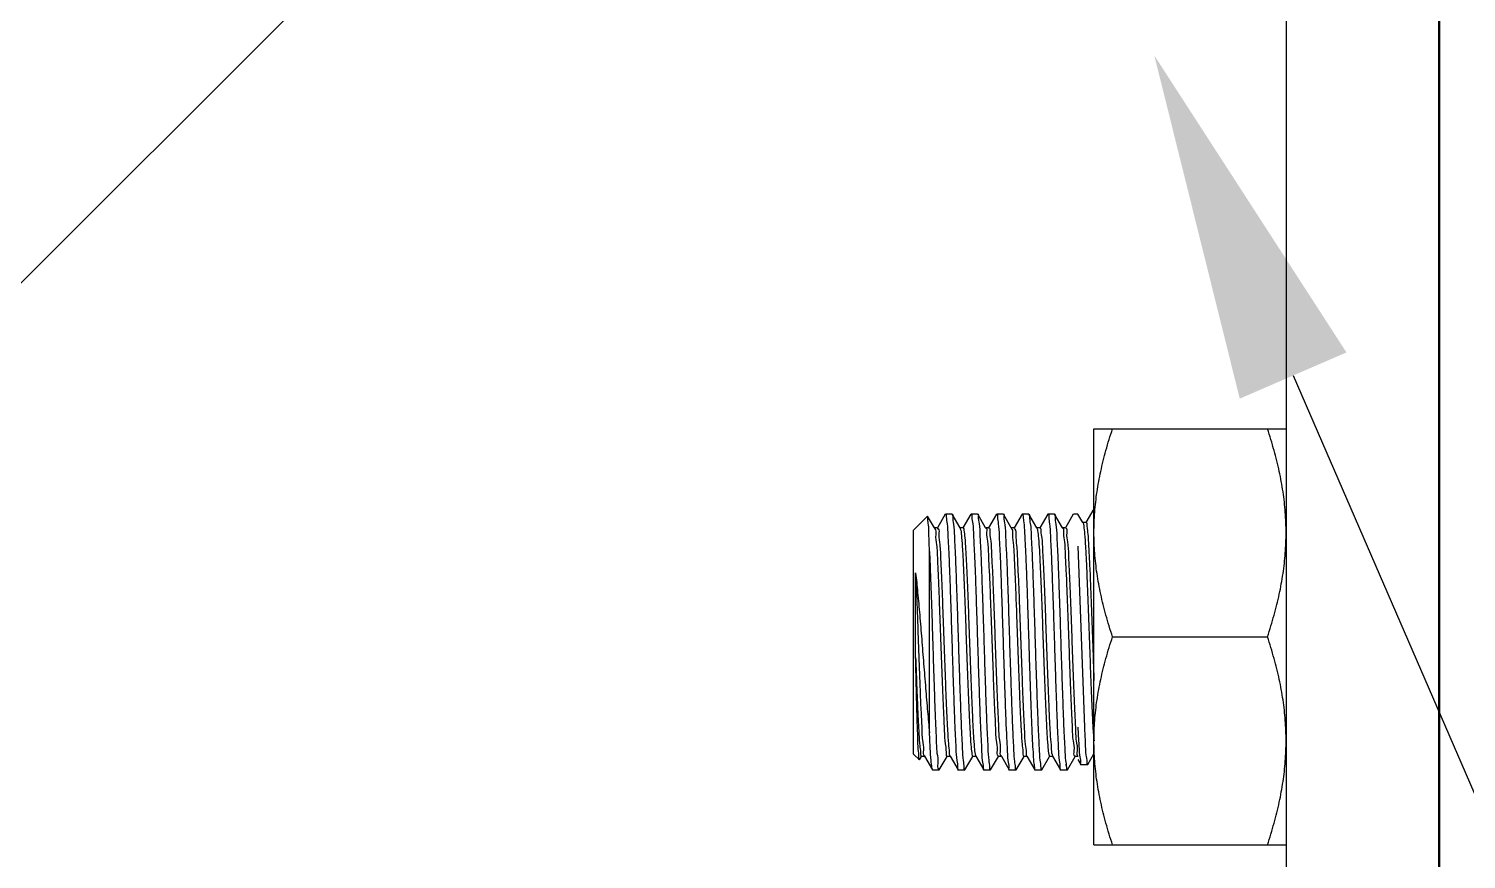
# Model space of a CAD drawing. Extents: x 815029915 to 815825525, y 579155098 to 579748855.
# Drawn here: x 815617232.6 to 815617576.3, y 579328604 to 579328802.5 of the extents above; entities that cross this region are included whole.
import ezdxf

# ---------------------------------------------------------------- set-up
doc = ezdxf.new("R2010")
doc.units = 0
doc.header["$LTSCALE"] = 100
doc.header["$MEASUREMENT"] = 0
doc.layers.add('02___PRT_ALL_AXES', color=7, linetype='Continuous')

msp = doc.modelspace()

# ---------------------------------------------------------------- linework, layer by layer
at = {"color": 0, "linetype": 'Continuous'}
for p, q in [((815617569.88, 579331245.92), (815617569.88, 579327846.51)), ((815617444.12, 579328682.65), (815617447.46, 579328685.99)), ((815617447.49, 579328685.98), (815617447.46, 579328685.99)), ((815617449.12, 579328683.17), (815617447.49, 579328685.98)), ((815617451.71, 579328686.43), (815617449.83, 579328683.18)), ((815617453.3, 579328686.48), (815617453.35, 579328686.43)), ((815617455.24, 579328683.17), (815617453.35, 579328686.43)), ((815617457.84, 579328686.43), (815617455.95, 579328683.18)), ((815617459.42, 579328686.48), (815617459.47, 579328686.43)), ((815617461.36, 579328683.17), (815617459.47, 579328686.43)), ((815617463.96, 579328686.43), (815617462.08, 579328683.18)), ((815617465.54, 579328686.48), (815617465.6, 579328686.43)), ((815617467.49, 579328683.17), (815617465.6, 579328686.43)), ((815617470.08, 579328686.43), (815617468.2, 579328683.18)), ((815617471.66, 579328686.48), (815617471.72, 579328686.43)), ((815617473.61, 579328683.17), (815617471.72, 579328686.43)), ((815617476.2, 579328686.43), (815617474.32, 579328683.18)), ((815617477.79, 579328686.48), (815617477.84, 579328686.43)), ((815617479.73, 579328683.17), (815617477.84, 579328686.43)), ((815617482.32, 579328686.43), (815617480.44, 579328683.18)), ((815617484.62, 579328684.44), (815617483.44, 579328686.48)), ((815617484.62, 579328684.44), (815617483.44, 579328686.48)), ((815617487.21, 579328687.71), (815617485.33, 579328684.46)), ((815617487.21, 579328687.71), (815617485.33, 579328684.46)), ((815617444.11, 579328629.09), (815617444.11, 579328682.65)), ((815617449.1, 579328683.03), (815617449.21, 579328682.95)), ((815617449.15, 579328683.11), (815617449.12, 579328683.17)), ((815617449.85, 579328683.17), (815617449.15, 579328683.17)), ((815617455.27, 579328683.11), (815617455.24, 579328683.17)), ((815617455.25, 579328683.11), (815617455.31, 579328682.98)), ((815617455.98, 579328683.17), (815617455.27, 579328683.17)), ((815617461.39, 579328683.11), (815617461.36, 579328683.17)), ((815617462.1, 579328683.17), (815617461.39, 579328683.17)), ((815617461.39, 579328683.11), (815617461.46, 579328683.12)), ((815617467.52, 579328683.11), (815617467.49, 579328683.17)), ((815617468.22, 579328683.17), (815617467.52, 579328683.17)), ((815617473.64, 579328683.11), (815617473.61, 579328683.17)), ((815617473.63, 579328683.11), (815617473.68, 579328682.99)), ((815617474.34, 579328683.17), (815617473.64, 579328683.17)), ((815617479.76, 579328683.11), (815617479.73, 579328683.17)), ((815617480.46, 579328683.17), (815617479.76, 579328683.17)), ((815617484.65, 579328684.39), (815617484.62, 579328684.44)), ((815617484.65, 579328684.39), (815617484.62, 579328684.44)), ((815617485.35, 579328684.44), (815617484.65, 579328684.44)), ((815617485.35, 579328684.44), (815617484.65, 579328684.44)), ((815617483.44, 579328678.78), (815617484.97, 579328635.5)), ((815617483.44, 579328678.78), (815617484.97, 579328635.5)), ((815617447.94, 579328634.22), (815617447.94, 579328677.5)), ((815617444.63, 579328652.23), (815617444.63, 579328672.42)), ((815617483.44, 579328635.5), (815617483.6, 579328632.28)), ((815617483.44, 579328635.5), (815617483.6, 579328632.28)), ((815617483.6, 579328632.28), (815617483.63, 579328631.7)), ((815617483.6, 579328632.28), (815617483.63, 579328631.7)), ((815617444.12, 579328629.09), (815617445.52, 579328627.69)), ((815617445.55, 579328627.7), (815617446.05, 579328628.56)), ((815617446.03, 579328628.57), (815617446.73, 579328628.57)), ((815617446.73, 579328628.63), (815617446.76, 579328628.57)), ((815617446.76, 579328628.57), (815617448.65, 579328625.31)), ((815617450.29, 579328625.31), (815617452.17, 579328628.56)), ((815617452.15, 579328628.57), (815617452.86, 579328628.57)), ((815617452.76, 579328628.7), (815617452.87, 579328628.61)), ((815617452.86, 579328628.63), (815617452.89, 579328628.57)), ((815617452.89, 579328628.57), (815617454.77, 579328625.31)), ((815617456.41, 579328625.31), (815617458.29, 579328628.56)), ((815617458.27, 579328628.57), (815617458.98, 579328628.57)), ((815617458.95, 579328628.77), (815617459.01, 579328628.64)), ((815617458.98, 579328628.63), (815617459.01, 579328628.57)), ((815617459.01, 579328628.57), (815617460.9, 579328625.31)), ((815617462.53, 579328625.31), (815617464.42, 579328628.56)), ((815617464.39, 579328628.57), (815617465.1, 579328628.57)), ((815617465.05, 579328628.74), (815617465.12, 579328628.72)), ((815617465.1, 579328628.63), (815617465.13, 579328628.57)), ((815617465.13, 579328628.57), (815617467.02, 579328625.31)), ((815617468.66, 579328625.31), (815617470.54, 579328628.56)), ((815617470.52, 579328628.57), (815617471.22, 579328628.57)), ((815617471.22, 579328628.63), (815617471.25, 579328628.57)), ((815617471.25, 579328628.57), (815617473.14, 579328625.31)), ((815617474.78, 579328625.31), (815617476.66, 579328628.56)), ((815617476.64, 579328628.57), (815617477.34, 579328628.57)), ((815617477.23, 579328628.99), (815617477.38, 579328628.65)), ((815617477.34, 579328628.63), (815617477.37, 579328628.57)), ((815617477.37, 579328628.57), (815617479.26, 579328625.31)), ((815617480.9, 579328625.31), (815617482.78, 579328628.56)), ((815617482.76, 579328628.57), (815617483.47, 579328628.57)), ((815617483.44, 579328627.81), (815617484.15, 579328626.58)), ((815617483.44, 579328627.81), (815617484.15, 579328626.58)), ((815617485.79, 579328626.58), (815617487.26, 579328629.14)), ((815617485.79, 579328626.58), (815617487.26, 579328629.14)), ((815617448.71, 579328625.26), (815617448.65, 579328625.31)), ((815617450.24, 579328625.26), (815617450.29, 579328625.31)), ((815617454.77, 579328625.31), (815617454.83, 579328625.26)), ((815617456.36, 579328625.26), (815617456.41, 579328625.31)), ((815617460.9, 579328625.31), (815617460.95, 579328625.26)), ((815617462.48, 579328625.26), (815617462.53, 579328625.31)), ((815617467.02, 579328625.31), (815617467.07, 579328625.26)), ((815617468.6, 579328625.26), (815617468.66, 579328625.31)), ((815617473.14, 579328625.31), (815617473.19, 579328625.26)), ((815617474.73, 579328625.26), (815617474.78, 579328625.31)), ((815617479.26, 579328625.31), (815617479.32, 579328625.26)), ((815617480.53, 579328626.45), (815617480.56, 579328626.4)), ((815617480.85, 579328625.26), (815617480.9, 579328625.31)), ((815617484.15, 579328626.58), (815617484.2, 579328626.54)), ((815617484.15, 579328626.58), (815617484.2, 579328626.54)), ((815617485.73, 579328626.54), (815617485.79, 579328626.58)), ((815617485.73, 579328626.54), (815617485.79, 579328626.58))]:
    msp.add_line(p, q, dxfattribs=at)
at = {"color": 0}
for p, q in [((815617569.64, 579329080.62), (815617569.64, 579328464.15)), ((815616989.63, 579328500.61), (815617533.18, 579329044.15)), ((815617533.18, 579329044.15), (815617533.18, 579328500.61))]:
    msp.add_line(p, q, dxfattribs=at)
at = {"color": 4, "linetype": 'ByBlock', "lineweight": -2}
msp.add_lwpolyline([(815617534.86, 579328719.6), (815617816.89, 579328069.13)], dxfattribs=at)
at = {"color": 0, "linetype": 'Continuous'}
for points, start_tangent, end_tangent in [([(815617447.94, 579328677.5), (815617447.82, 579328681.21), (815617447.7, 579328683.92), (815617447.58, 579328685.53), (815617447.47, 579328686.01)], (-0.029101, 0.999576), (-0.82023, -0.572034)), ([(815617451.77, 579328686.48), (815617451.78, 579328686.48)], (1, 0), (0.998721, -0.050563)), ([(815617451.78, 579328686.48), (815617451.96, 579328685.89), (815617452.15, 579328684.15), (815617452.34, 579328681.32), (815617452.53, 579328677.51), (815617452.72, 579328672.88), (815617452.92, 579328667.58), (815617453.11, 579328661.84), (815617453.3, 579328655.87), (815617453.49, 579328649.9), (815617453.68, 579328644.16), (815617453.87, 579328638.86), (815617454.06, 579328634.23), (815617454.25, 579328630.42), (815617454.45, 579328627.59), (815617454.64, 579328625.85), (815617454.76, 579328625.27)], (0.998721, -0.050562), (0.898123, -0.439744)), ([(815617453.37, 579328686.47), (815617453.49, 579328685.89), (815617453.69, 579328684.09), (815617453.88, 579328681.17), (815617454.07, 579328677.33), (815617454.26, 579328672.7), (815617454.45, 579328667.32), (815617454.65, 579328661.48), (815617454.84, 579328655.51), (815617455.03, 579328649.62), (815617455.22, 579328643.94), (815617455.41, 579328638.66), (815617455.6, 579328634.08), (815617455.79, 579328630.33), (815617455.98, 579328627.54), (815617456.17, 579328625.84), (815617456.35, 579328625.26)], (0.900078, -0.43573), (0.998664, -0.051676)), ([(815617457.89, 579328686.48), (815617457.9, 579328686.48)], (1, 0), (0.998721, -0.050563)), ([(815617457.9, 579328686.48), (815617458.08, 579328685.89), (815617458.27, 579328684.15), (815617458.46, 579328681.32), (815617458.65, 579328677.51), (815617458.85, 579328672.88), (815617459.04, 579328667.58), (815617459.23, 579328661.84), (815617459.42, 579328655.87), (815617459.61, 579328649.9), (815617459.8, 579328644.16), (815617459.99, 579328638.86), (815617460.19, 579328634.23), (815617460.38, 579328630.42), (815617460.57, 579328627.59), (815617460.76, 579328625.85), (815617460.88, 579328625.27)], (0.998721, -0.050562), (0.898123, -0.439744)), ([(815617459.49, 579328686.47), (815617459.61, 579328685.9), (815617459.8, 579328684.19), (815617459.99, 579328681.42), (815617460.18, 579328677.69), (815617460.37, 579328673.11), (815617460.56, 579328667.82), (815617460.75, 579328662.13), (815617460.94, 579328656.25), (815617461.13, 579328650.29), (815617461.32, 579328644.44), (815617461.52, 579328639.04), (815617461.71, 579328634.39), (815617461.9, 579328630.56), (815617462.09, 579328627.64), (815617462.29, 579328625.85), (815617462.47, 579328625.26)], (0.893087, -0.449883), (0.998737, -0.050246)), ([(815617464.01, 579328686.48), (815617464.02, 579328686.48)], (1, 0), (0.998721, -0.050563)), ([(815617464.02, 579328686.48), (815617464.2, 579328685.89), (815617464.39, 579328684.15), (815617464.59, 579328681.32), (815617464.78, 579328677.51), (815617464.97, 579328672.88), (815617465.16, 579328667.58), (815617465.35, 579328661.84), (815617465.54, 579328655.87), (815617465.73, 579328649.9), (815617465.92, 579328644.16), (815617466.12, 579328638.86), (815617466.31, 579328634.23), (815617466.5, 579328630.42), (815617466.69, 579328627.59), (815617466.88, 579328625.85), (815617467, 579328625.27)], (0.998721, -0.050562), (0.898123, -0.439744)), ([(815617465.61, 579328686.47), (815617465.74, 579328685.85), (815617465.94, 579328683.93), (815617466.14, 579328680.82), (815617466.34, 579328676.76), (815617466.54, 579328671.87), (815617466.74, 579328666.23), (815617466.94, 579328660.15), (815617467.13, 579328654), (815617467.33, 579328647.95)], (0.915397, -0.402552), (0.032936, -0.999457)), ([(815617470.13, 579328686.48), (815617470.14, 579328686.48)], (1, 0), (0.998275, -0.05872)), ([(815617470.14, 579328686.48), (815617470.31, 579328685.97), (815617470.49, 579328684.45), (815617470.67, 579328681.97), (815617470.85, 579328678.62), (815617471.03, 579328674.5), (815617471.21, 579328669.77), (815617471.38, 579328664.56), (815617471.56, 579328659.07), (815617471.74, 579328653.47), (815617471.92, 579328647.95)], (0.998275, -0.05872), (0.032936, -0.999457)), ([(815617471.73, 579328686.47), (815617471.85, 579328685.9), (815617472.04, 579328684.19), (815617472.23, 579328681.42), (815617472.42, 579328677.68), (815617472.61, 579328673.1), (815617472.8, 579328667.81), (815617472.99, 579328662.13), (815617473.18, 579328656.25), (815617473.37, 579328650.28), (815617473.57, 579328644.43), (815617473.76, 579328639.04), (815617473.95, 579328634.4), (815617474.14, 579328630.56), (815617474.34, 579328627.64), (815617474.53, 579328625.85), (815617474.72, 579328625.26)], (0.893109, -0.44984), (0.998739, -0.050197)), ([(815617476.26, 579328686.48), (815617476.27, 579328686.48)], (1, 0), (0.998721, -0.050563)), ([(815617476.27, 579328686.48), (815617476.45, 579328685.89), (815617476.64, 579328684.15), (815617476.83, 579328681.32), (815617477.02, 579328677.51), (815617477.21, 579328672.88), (815617477.4, 579328667.58), (815617477.6, 579328661.84), (815617477.79, 579328655.87), (815617477.98, 579328649.9), (815617478.17, 579328644.16), (815617478.36, 579328638.86), (815617478.55, 579328634.23), (815617478.74, 579328630.42), (815617478.93, 579328627.59), (815617479.13, 579328625.85), (815617479.25, 579328625.27)], (0.998721, -0.050562), (0.898123, -0.439744)), ([(815617477.86, 579328686.47), (815617477.98, 579328685.89), (815617478.17, 579328684.09), (815617478.37, 579328681.16), (815617478.56, 579328677.31), (815617478.75, 579328672.69), (815617478.94, 579328667.33), (815617479.14, 579328661.5), (815617479.33, 579328655.53), (815617479.52, 579328649.63), (815617479.71, 579328643.96), (815617479.9, 579328638.68), (815617480.09, 579328634.1), (815617480.28, 579328630.34), (815617480.47, 579328627.54), (815617480.66, 579328625.84), (815617480.84, 579328625.26)], (0.900446, -0.434968), (0.998664, -0.051681)), ([(815617482.38, 579328686.48), (815617482.39, 579328686.48)], (1, 0), (0.998721, -0.050563)), ([(815617449.21, 579328682.95), (815617449.42, 579328681.63), (815617449.62, 579328679.16), (815617449.83, 579328675.65), (815617450.04, 579328671.25), (815617450.24, 579328666.16), (815617450.45, 579328660.61), (815617450.66, 579328654.85), (815617450.86, 579328649.13), (815617451.07, 579328643.72), (815617451.28, 579328638.85), (815617451.48, 579328634.74), (815617451.69, 579328631.58), (815617451.9, 579328629.5), (815617452.1, 579328628.61), (815617452.11, 579328628.62)], (0.783308, -0.621634), (0.777902, 0.628386)), ([(815617449.81, 579328683.05), (815617449.98, 579328682.95), (815617450.18, 579328681.63), (815617450.39, 579328679.16), (815617450.6, 579328675.65), (815617450.8, 579328671.25), (815617451.01, 579328666.16), (815617451.21, 579328660.61), (815617451.42, 579328654.85), (815617451.63, 579328649.13), (815617451.83, 579328643.72), (815617452.04, 579328638.85), (815617452.25, 579328634.74), (815617452.45, 579328631.58), (815617452.66, 579328629.5), (815617452.76, 579328628.7)], (0.938538, -0.345177), (0.315215, -0.94902)), ([(815617455.31, 579328682.98), (815617455.41, 579328682.63), (815617455.61, 579328680.89), (815617455.82, 579328678.03), (815617456.02, 579328674.19), (815617456.23, 579328669.52), (815617456.44, 579328664.24), (815617456.64, 579328658.59), (815617456.85, 579328652.81), (815617457.06, 579328647.18), (815617457.26, 579328641.93), (815617457.47, 579328637.3), (815617457.68, 579328633.51), (815617457.88, 579328630.72), (815617458.09, 579328629.05), (815617458.28, 579328628.59)], (0.330487, -0.94381), (0.789874, -0.61327)), ([(815617455.97, 579328683.16), (815617456.17, 579328682.63), (815617456.38, 579328680.89), (815617456.58, 579328678.03), (815617456.79, 579328674.19), (815617457, 579328669.52), (815617457.2, 579328664.24), (815617457.41, 579328658.59), (815617457.62, 579328652.81), (815617457.82, 579328647.18), (815617458.03, 579328641.93), (815617458.24, 579328637.3), (815617458.44, 579328633.51), (815617458.65, 579328630.72), (815617458.86, 579328629.05), (815617458.95, 579328628.77)], (0.87635, -0.481675), (0.367043, -0.930204)), ([(815617461.46, 579328683.12), (815617461.6, 579328682.15), (815617461.81, 579328680), (815617462.01, 579328676.78), (815617462.22, 579328672.62), (815617462.43, 579328667.71), (815617462.63, 579328662.28), (815617462.84, 579328656.55), (815617463.05, 579328650.8), (815617463.25, 579328645.27), (815617463.46, 579328640.21), (815617463.67, 579328635.86), (815617463.87, 579328632.4), (815617464.08, 579328629.99), (815617464.28, 579328628.74), (815617464.41, 579328628.71)], (0.918687, -0.394986), (0.991844, -0.127461)), ([(815617462.14, 579328683.1), (815617462.16, 579328683.11), (815617462.37, 579328682.15), (815617462.57, 579328680), (815617462.78, 579328676.78), (815617462.99, 579328672.62), (815617463.19, 579328667.71), (815617463.4, 579328662.28), (815617463.6, 579328656.55), (815617463.81, 579328650.8), (815617464.02, 579328645.27), (815617464.22, 579328640.21), (815617464.43, 579328635.86), (815617464.64, 579328632.4), (815617464.84, 579328629.99), (815617465.05, 579328628.74)], (0.814412, 0.580286), (0.927015, -0.375024)), ([(815617467.46, 579328683.04), (815617467.59, 579328682.91), (815617467.8, 579328681.52), (815617468, 579328678.98), (815617468.21, 579328675.41), (815617468.41, 579328670.96), (815617468.62, 579328665.84), (815617468.83, 579328660.27), (815617469.03, 579328654.51), (815617469.24, 579328648.8)], (0.782104, -0.623148), (0.036929, -0.999318)), ([(815617468.17, 579328683.08), (815617468.35, 579328682.91), (815617468.56, 579328681.52), (815617468.77, 579328678.98), (815617468.97, 579328675.41), (815617469.18, 579328670.96), (815617469.39, 579328665.84), (815617469.59, 579328660.27), (815617469.8, 579328654.51), (815617470.01, 579328648.8)], (0.870711, -0.491794), (0.036929, -0.999318)), ([(815617473.68, 579328682.99), (815617473.78, 579328682.56), (815617473.99, 579328680.75), (815617474.2, 579328677.83), (815617474.4, 579328673.93), (815617474.61, 579328669.22), (815617474.82, 579328663.92), (815617475.02, 579328658.25), (815617475.23, 579328652.48), (815617475.44, 579328646.85), (815617475.64, 579328641.64), (815617475.85, 579328637.06), (815617476.06, 579328633.32), (815617476.26, 579328630.59), (815617476.47, 579328628.99), (815617476.66, 579328628.6)], (0.303131, -0.952949), (0.766165, -0.642644)), ([(815617474.34, 579328683.17), (815617474.55, 579328682.56), (815617474.76, 579328680.75), (815617474.96, 579328677.83), (815617475.17, 579328673.93), (815617475.38, 579328669.22), (815617475.58, 579328663.92), (815617475.79, 579328658.25), (815617475.99, 579328652.48), (815617476.2, 579328646.85), (815617476.41, 579328641.64), (815617476.61, 579328637.06), (815617476.82, 579328633.32), (815617477.03, 579328630.59), (815617477.23, 579328628.99)], (1, 0.000602), (0.337289, -0.941401)), ([(815617479.75, 579328683.08), (815617479.77, 579328683.09), (815617479.98, 579328682.05), (815617480.19, 579328679.84), (815617480.39, 579328676.56), (815617480.6, 579328672.35), (815617480.8, 579328667.41), (815617481.01, 579328661.94), (815617481.22, 579328656.21), (815617481.42, 579328650.46), (815617481.63, 579328644.95), (815617481.84, 579328639.94), (815617482.04, 579328635.63), (815617482.25, 579328632.23), (815617482.46, 579328629.89), (815617482.66, 579328628.71), (815617482.74, 579328628.71)], (0.868246, 0.496134), (0.991789, 0.127882)), ([(815617479.75, 579328683.08), (815617479.77, 579328683.09)], (0.868246, 0.496134), (0.917795, 0.397054)), ([(815617480.51, 579328683.08), (815617480.54, 579328683.09), (815617480.74, 579328682.05), (815617480.95, 579328679.84), (815617481.16, 579328676.56), (815617481.36, 579328672.35), (815617481.57, 579328667.41), (815617481.78, 579328661.94), (815617481.98, 579328656.21), (815617482.19, 579328650.46), (815617482.4, 579328644.95), (815617482.6, 579328639.94), (815617482.81, 579328635.63), (815617483.02, 579328632.23), (815617483.22, 579328629.89), (815617483.43, 579328628.71)], (0.870821, 0.491601), (0.997754, -0.066981)), ([(815617484.67, 579328684.41), (815617484.82, 579328683.68), (815617485.02, 579328681.74), (815617485.23, 579328678.7), (815617485.44, 579328674.69), (815617485.64, 579328669.9), (815617485.85, 579328664.54), (815617486.06, 579328658.85), (815617486.26, 579328653.08), (815617486.47, 579328647.49), (815617486.67, 579328642.34), (815617486.88, 579328637.84)], (0.537021, -0.843569), (0.050418, -0.998728)), ([(815617484.67, 579328684.41), (815617484.82, 579328683.68), (815617485.02, 579328681.74), (815617485.23, 579328678.7), (815617485.44, 579328674.69), (815617485.64, 579328669.9), (815617485.85, 579328664.54), (815617486.06, 579328658.85), (815617486.26, 579328653.08), (815617486.47, 579328647.49), (815617486.67, 579328642.34), (815617486.88, 579328637.84)], (0.537021, -0.843569), (0.050418, -0.998728)), ([(815617485.36, 579328684.43), (815617485.37, 579328684.44), (815617485.58, 579328683.68), (815617485.79, 579328681.74), (815617485.99, 579328678.7), (815617486.2, 579328674.69), (815617486.41, 579328669.9), (815617486.61, 579328664.54), (815617486.82, 579328658.85), (815617487.03, 579328653.08), (815617487.23, 579328647.49), (815617487.26, 579328646.73)], (0.789791, 0.613375), (0.038578, -0.999256)), ([(815617485.36, 579328684.43), (815617485.37, 579328684.44), (815617485.58, 579328683.68), (815617485.79, 579328681.74), (815617485.99, 579328678.7), (815617486.2, 579328674.69), (815617486.41, 579328669.9), (815617486.61, 579328664.54), (815617486.82, 579328658.85), (815617487.03, 579328653.08), (815617487.23, 579328647.49), (815617487.26, 579328646.73)], (0.789791, 0.613375), (0.038578, -0.999256)), ([(815617447.94, 579328677.5), (815617448.14, 579328672.68), (815617448.34, 579328667.16), (815617448.54, 579328661.17), (815617448.74, 579328654.97), (815617448.93, 579328648.8), (815617449.13, 579328642.92), (815617449.33, 579328637.58), (815617449.53, 579328633), (815617449.73, 579328629.36), (815617449.93, 579328626.81), (815617450.12, 579328625.47), (815617450.28, 579328625.39)], (0.04495, -0.998989), (0.952491, -0.304567)), ([(815617444.63, 579328672.42), (815617445.11, 579328667.75), (815617445.6, 579328662.35), (815617446.07, 579328656.58), (815617446.54, 579328650.71), (815617447.01, 579328644.86), (815617447.48, 579328639.25), (815617447.94, 579328634.22)], (0.112801, -0.993618), (0.098603, -0.995127)), ([(815617444.63, 579328672.42), (815617444.83, 579328667.52), (815617445.04, 579328662.1), (815617445.24, 579328656.4), (815617445.45, 579328650.68), (815617445.65, 579328645.19), (815617445.86, 579328640.17), (815617446.07, 579328635.85), (815617446.27, 579328632.41), (815617446.48, 579328630.01), (815617446.68, 579328628.75), (815617446.76, 579328628.72)], (0.044847, -0.998994), (0.953086, -0.3027)), ([(815617444.63, 579328652.23), (815617444.82, 579328646.91), (815617445.02, 579328641.96), (815617445.21, 579328637.56), (815617445.41, 579328633.89), (815617445.6, 579328631.11), (815617445.8, 579328629.32), (815617446, 579328628.59), (815617446.01, 579328628.6)], (0.035994, -0.999352), (0.779481, 0.626426)), ([(815617445.52, 579328627.69), (815617445.39, 579328628.39), (815617445.26, 579328630.23), (815617445.14, 579328633.13), (815617445.01, 579328636.94), (815617444.88, 579328641.55), (815617444.75, 579328646.75), (815617444.63, 579328652.23)], (-0.707111, 0.707102), (-0.022759, 0.999741)), ([(815617467.33, 579328647.95), (815617467.51, 579328642.58), (815617467.69, 579328637.64), (815617467.88, 579328633.39), (815617468.06, 579328629.92), (815617468.24, 579328627.36), (815617468.42, 579328625.79), (815617468.59, 579328625.26)], (0.032936, -0.999457), (0.998394, -0.056644)), ([(815617469.24, 579328648.8), (815617469.45, 579328643.42), (815617469.65, 579328638.59), (815617469.86, 579328634.53), (815617470.07, 579328631.43), (815617470.27, 579328629.42), (815617470.48, 579328628.59), (815617470.49, 579328628.6)], (0.036929, -0.999318), (0.766171, 0.642637)), ([(815617470.01, 579328648.8), (815617470.21, 579328643.42), (815617470.42, 579328638.59), (815617470.63, 579328634.53), (815617470.83, 579328631.43), (815617471.04, 579328629.42), (815617471.2, 579328628.6)], (0.036929, -0.999318), (0.77551, -0.631336)), ([(815617471.92, 579328647.95), (815617472.08, 579328643.24), (815617472.24, 579328638.86), (815617472.4, 579328634.94), (815617472.56, 579328631.59), (815617472.72, 579328628.87), (815617472.88, 579328626.88), (815617473.04, 579328625.67), (815617473.12, 579328625.28)], (0.032936, -0.999457), (0.775858, -0.630908)), ([(815617486.88, 579328637.84), (815617487.09, 579328634.22), (815617487.28, 579328632.28)], (0.050418, -0.998728), (0.053106, -0.998589)), ([(815617486.88, 579328637.84), (815617487.09, 579328634.22), (815617487.28, 579328632.28)], (0.050418, -0.998728), (0.053106, -0.998589)), ([(815617448.66, 579328625.31), (815617448.52, 579328625.84), (815617448.32, 579328627.58), (815617448.13, 579328630.41), (815617447.94, 579328634.22)], (-0.466791, 0.884368), (-0.044991, 0.998987)), ([(815617484.97, 579328635.5), (815617485.16, 579328631.74), (815617485.35, 579328628.87), (815617485.54, 579328627.12), (815617485.72, 579328626.54)], (0.044971, -0.998988), (0.99868, -0.051362)), ([(815617484.97, 579328635.5), (815617485.16, 579328631.74), (815617485.35, 579328628.87), (815617485.54, 579328627.12), (815617485.72, 579328626.54)], (0.044971, -0.998988), (0.99868, -0.051362)), ([(815617483.63, 579328631.7), (815617483.82, 579328628.87), (815617484.01, 579328627.12), (815617484.13, 579328626.55)], (0.040352, -0.999186), (0.898123, -0.439744)), ([(815617483.63, 579328631.7), (815617483.82, 579328628.87), (815617484.01, 579328627.12), (815617484.13, 579328626.55)], (0.040352, -0.999186), (0.898123, -0.439744)), ([(815617456.35, 579328625.26), (815617456.36, 579328625.26)], (0.998664, -0.051676), (1, 0)), ([(815617462.47, 579328625.26), (815617462.48, 579328625.26)], (0.998737, -0.050245), (1, 0)), ([(815617468.59, 579328625.26), (815617468.6, 579328625.26)], (0.998394, -0.056644), (1, 0)), ([(815617474.72, 579328625.26), (815617474.73, 579328625.26)], (0.998739, -0.050198), (1, 0)), ([(815617480.49, 579328626.54), (815617480.53, 579328626.54)], (0.997754, -0.066981), (0.999569, 0.029353)), ([(815617480.84, 579328625.26), (815617480.85, 579328625.26)], (0.998664, -0.05168), (1, 0)), ([(815617485.72, 579328626.54), (815617485.73, 579328626.54)], (0.99868, -0.051362), (1, 0)), ([(815617485.72, 579328626.54), (815617485.73, 579328626.54)], (0.99868, -0.051362), (1, 0))]:
    msp.add_spline(points, degree=3, dxfattribs=dict(at, start_tangent=start_tangent, end_tangent=end_tangent))
at = {"color": 4}
msp.add_solid([(815617522.11, 579328714.08), (815617501.69, 579328796.12), (815617547.62, 579328725.13)], dxfattribs=at)
at = {"layer": '02___PRT_ALL_AXES', "color": 0, "linetype": 'Continuous'}
for p, q in [((815617487.26, 579328706.89), (815617533.18, 579328706.89)), ((815617487.26, 579328607.41), (815617487.26, 579328706.89)), ((815617487.26, 579328607.41), (815617487.26, 579328706.89)), ((815617533.18, 579328706.89), (815617533.18, 579328607.41)), ((815617453.3, 579328686.48), (815617451.77, 579328686.48)), ((815617459.42, 579328686.48), (815617457.89, 579328686.48)), ((815617465.54, 579328686.48), (815617464.01, 579328686.48)), ((815617471.66, 579328686.48), (815617470.13, 579328686.48)), ((815617477.79, 579328686.48), (815617476.26, 579328686.48)), ((815617483.44, 579328686.48), (815617482.38, 579328686.48)), ((815617491.71, 579328657.15), (815617528.74, 579328657.15)), ((815617450.24, 579328625.26), (815617448.71, 579328625.26)), ((815617456.36, 579328625.26), (815617454.83, 579328625.26)), ((815617462.48, 579328625.26), (815617460.95, 579328625.26)), ((815617468.6, 579328625.26), (815617467.07, 579328625.26)), ((815617474.73, 579328625.26), (815617473.19, 579328625.26)), ((815617480.85, 579328625.26), (815617479.32, 579328625.26)), ((815617485.73, 579328626.54), (815617484.2, 579328626.54)), ((815617485.73, 579328626.54), (815617484.2, 579328626.54)), ((815617487.26, 579328607.41), (815617533.18, 579328607.41))]:
    msp.add_line(p, q, dxfattribs=at)
for points, start_tangent, end_tangent in [([(815617487.26, 579328682.02), (815617487.45, 579328686.9), (815617487.99, 579328691.79), (815617488.89, 579328696.7), (815617490.12, 579328701.7), (815617491.71, 579328706.89)], (0, 1), (0.316228, 0.948683)), ([(815617487.26, 579328682.02), (815617487.45, 579328686.9), (815617487.99, 579328691.79), (815617488.89, 579328696.7), (815617490.12, 579328701.7), (815617491.71, 579328706.89)], (0, 1), (0.316228, 0.948683)), ([(815617533.18, 579328682.02), (815617533, 579328686.9), (815617532.45, 579328691.79), (815617531.56, 579328696.7), (815617530.32, 579328701.7), (815617528.74, 579328706.89)], (0, 1), (-0.316228, 0.948683)), ([(815617491.71, 579328657.15), (815617490.12, 579328662.33), (815617488.89, 579328667.34), (815617487.99, 579328672.25), (815617487.45, 579328677.14), (815617487.26, 579328682.02)], (-0.316228, 0.948683), (-0.000001, 1)), ([(815617491.71, 579328657.15), (815617490.12, 579328662.33), (815617488.89, 579328667.34), (815617487.99, 579328672.25), (815617487.45, 579328677.14), (815617487.26, 579328682.02)], (-0.316228, 0.948683), (-0.000001, 1)), ([(815617528.74, 579328657.15), (815617530.32, 579328662.34), (815617531.56, 579328667.34), (815617532.45, 579328672.25), (815617533, 579328677.14), (815617533.18, 579328682.02)], (0.316228, 0.948683), (0.000001, 1)), ([(815617487.26, 579328632.28), (815617487.45, 579328637.16), (815617487.99, 579328642.04), (815617488.89, 579328646.96), (815617490.12, 579328651.96), (815617491.71, 579328657.15)], (0, 1), (0.316228, 0.948683)), ([(815617487.26, 579328632.28), (815617487.45, 579328637.16), (815617487.99, 579328642.04), (815617488.89, 579328646.96), (815617490.12, 579328651.96), (815617491.71, 579328657.15)], (0, 1), (0.316228, 0.948683)), ([(815617533.18, 579328632.28), (815617533, 579328637.16), (815617532.45, 579328642.05), (815617531.56, 579328646.96), (815617530.32, 579328651.96), (815617528.74, 579328657.15)], (0, 1), (-0.316228, 0.948683)), ([(815617491.71, 579328607.41), (815617490.12, 579328612.59), (815617488.89, 579328617.6), (815617487.99, 579328622.51), (815617487.45, 579328627.4), (815617487.26, 579328632.28)], (-0.316228, 0.948683), (-0.000001, 1)), ([(815617491.71, 579328607.41), (815617490.12, 579328612.59), (815617488.89, 579328617.6), (815617487.99, 579328622.51), (815617487.45, 579328627.4), (815617487.26, 579328632.28)], (-0.316228, 0.948683), (-0.000001, 1)), ([(815617528.74, 579328607.41), (815617530.32, 579328612.59), (815617531.56, 579328617.6), (815617532.45, 579328622.51), (815617533, 579328627.4), (815617533.18, 579328632.28)], (0.316228, 0.948683), (0.000001, 1))]:
    msp.add_spline(points, degree=3, dxfattribs=dict(at, start_tangent=start_tangent, end_tangent=end_tangent))

doc.saveas('drawing.dxf')
